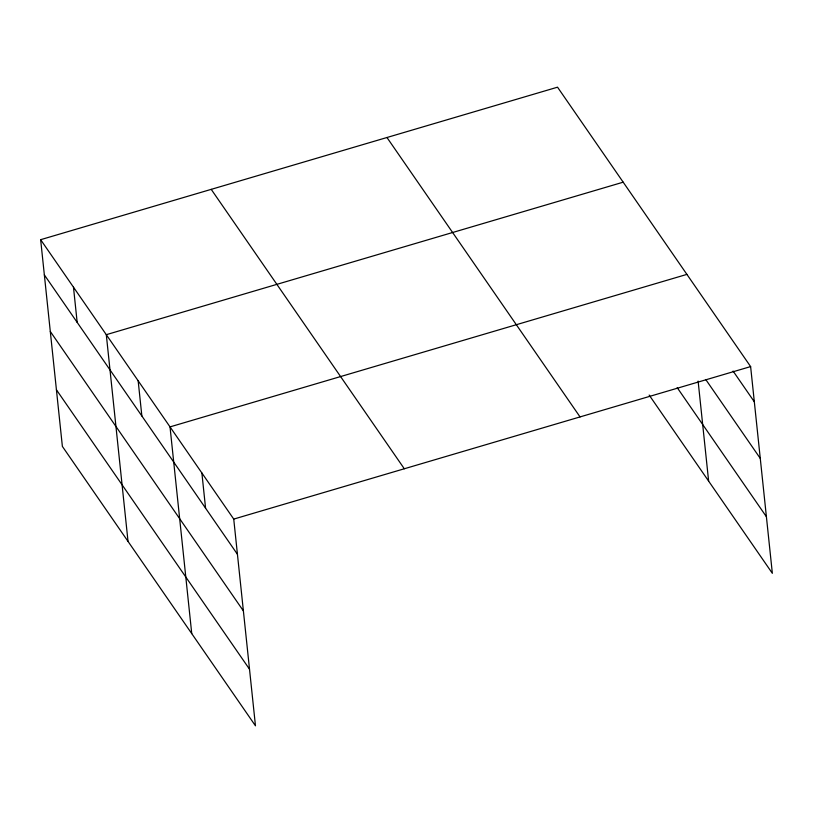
<?xml version="1.0" encoding="UTF-8"?>
<svg xmlns="http://www.w3.org/2000/svg" width="813" height="813" viewBox="0 0 813 813"><rect width="100%" height="100%" fill="white"/><g stroke="black" fill="none" stroke-linecap="round" stroke-linejoin="round"><path stroke-width="1.22" d="M40.65 239.683L233.738 519.09L255.465 725.816L62.377 446.408L40.65 239.683L557.535 87.184L750.623 366.592L772.35 573.317L649.16 395.057M623.185 182.183L106.3 334.682L128.027 541.407M686.904 274.388L170.019 426.886L191.746 633.612M233.738 519.09L750.623 366.592M733.082 371.063L754.322 401.795M705.755 379.519L760.267 458.4M677.199 387.628L766.405 516.722M386.968 137.509L580.045 416.917M211.217 189.358L404.305 468.766M44.349 274.885L237.437 554.293M50.304 331.48L243.382 610.898M56.432 389.803L249.51 669.211M698.113 381.084L708.631 481.113M201.878 472.983L205.577 508.186M138.159 380.779L141.858 415.982M73.475 287.182L77.174 322.385"/></g></svg>
